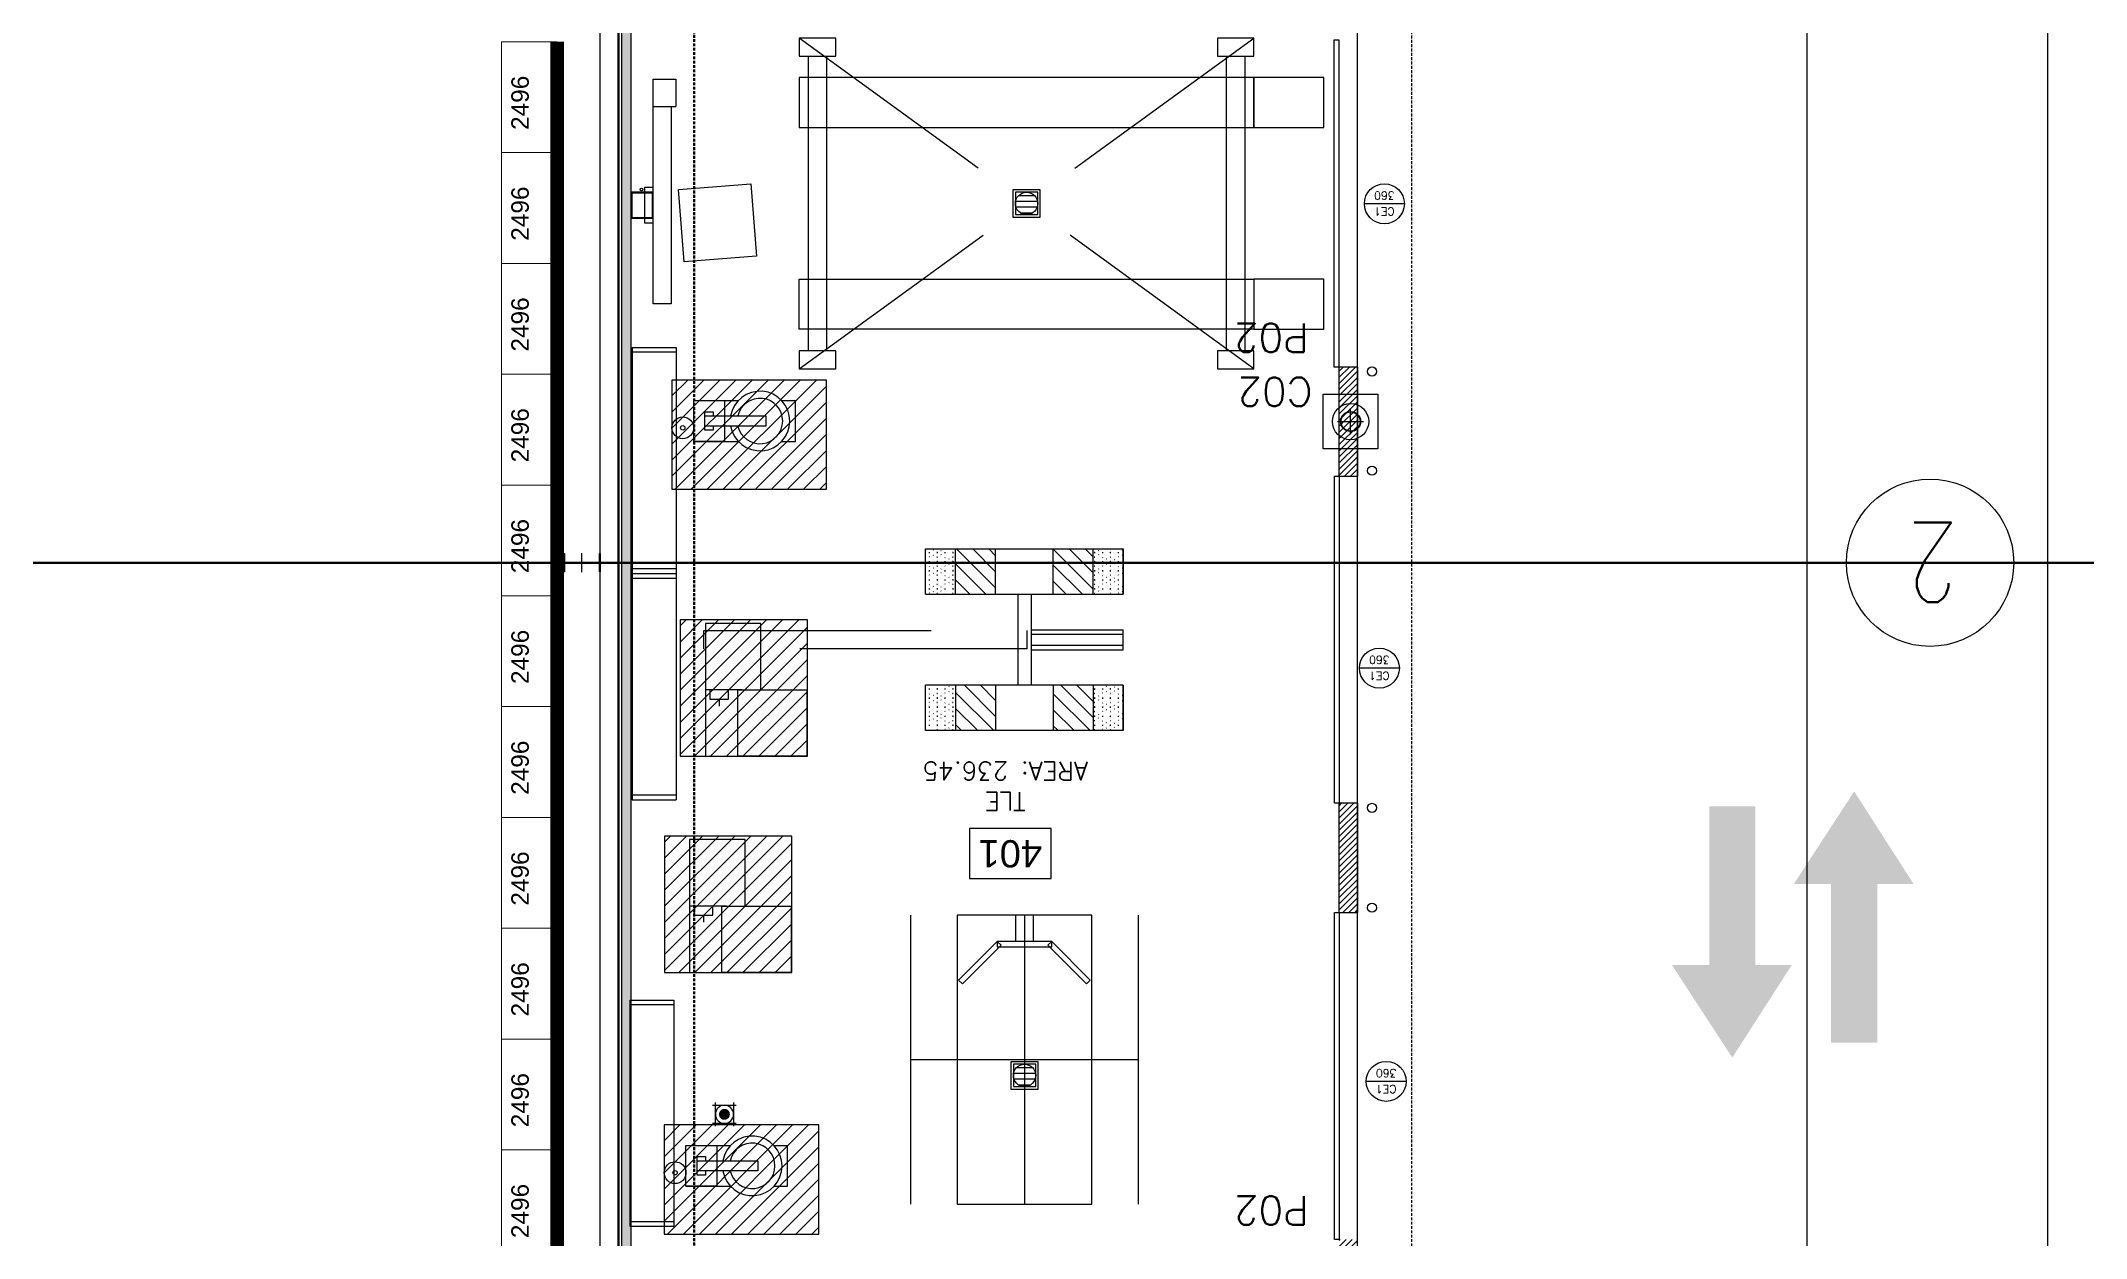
# Model space of a CAD drawing. Header units: millimetres. Extents: x 1478096 to 1808313, y 619971 to 762366.
# Drawn here: x 1634650 to 1657147, y 712401 to 725573 of the extents above; entities that cross this region are included whole.
import ezdxf
from ezdxf.enums import TextEntityAlignment as Align

# ---------------------------------------------------------------- set-up
doc = ezdxf.new("R2010")
doc.units = ezdxf.units.MM
doc.header["$LTSCALE"] = 10
for name, pattern in [('CENTERX2', [4, 2.5, -0.5, 0.5, -0.5]), ('CONTINOUS', [0]), ('HIDDEN2', [4.7625, 3.175, -1.5875]), ('RE-PLANTABASE(XREF)$0$CBOCOMES$0$GROC-03F$0$HIDDEN', [0.375, 0.25, -0.125])]:
    doc.linetypes.add(name, pattern=pattern)
doc.layers.add('-02-IS-SECU', color=7, linetype='Continuous', true_color=0x744f28)
for name, color, linetype in [('0-superficies', 7, 'Continuous'), ('0_Estructura', 251, 'Continuous'), ('A-HATCH-BLOQUE', 241, 'Continuous'), ('A-HATCH-DURLOCK', 252, 'Continuous'), ('COSTAN-CAM-EJES', 251, 'CENTERX2'), ('DC-ARQ-0 TEXTOS', 7, 'Continuous'), ('DC-ARQ-CARPINTERIAS', 7, 'Continuous'), ('DC-ARQ-CHAPA', 7, 'Continuous'), ('DC-ARQ-CORDON', 210, 'Continuous'), ('DC-ARQ-EQUIP. FIJO', 41, 'Continuous'), ('DC-ARQ-ESTAC. SEÑALIZACIÓN', 253, 'Continuous'), ('DC-ARQ-MURO BLOQUE', 181, 'Continuous'), ('DC-ARQ-MURO SUPERBOARD', 2, 'Continuous'), ('DC-ARQ-PAINEL DURLOCK RF', 40, 'Continuous'), ('DC-ARQ-VEREDAS Y URBAN', 9, 'Continuous'), ('DC-ARQ-ZINGUERIA Y TECHO', 152, 'Continuous'), ('Fondos', 250, 'Continuous'), ('TXT CARPINTERIAS', 2, 'Continuous')]:
    doc.layers.add(name, color=color, linetype=linetype)
doc.layers.add('BLOQUES', color=7, linetype='Continuous', lineweight=0)
doc.styles.add('BB-GRILLA$0$romans', font='romans.shx', dxfattribs={"width": 0.8})
doc.styles.add('COTAS', font='ROMANS.shx', dxfattribs={"width": 0.7})
doc.styles.add('ROMANS', font='romans')
doc.styles.add('Romans-100', font='romans')
doc.styles.get("Standard").update_dxf_attribs({"font": 'arial.ttf'})
doc.dimstyles.new('250-COTAS', dxfattribs={"dimscale": 2.5, "dimtxt": 0.17, "dimasz": 0.1, "dimexe": 0.18, "dimexo": 0.0625, "dimgap": 0.06, "dimtad": 1, "dimzin": 4, "dimdsep": 46, "dimtxsty": 'COTAS', "dimblk1": 'COTA_N', "dimblk2": 'COTA_N', "dimsah": 1, "dimcen": 0.09, "dimclrd": 8, "dimclre": 8, "dimclrt": 256, "dimadec": 0, "dimazin": 0, "dimtfac": 1, "dimtix": 1, "dimtmove": 2, "dimatfit": 3, "dimldrblk": 'COTA_N', "dimfxl": 0.18, "dimtolj": 1, "dimtzin": 0, "dimlwd": -1, "dimarcsym": 0})

# ---------------------------------------------------------------- blocks, each defined once
blk = doc.blocks.new('RE-PLANTABASE(XREF)$0$A$C030C221A-flat-1')
at = {"linetype": 'RE-PLANTABASE(XREF)$0$CBOCOMES$0$GROC-03F$0$HIDDEN'}
for p, q in [((5, 0), (0, 3.64)), ((0, 0), (5, 3.64)), ((5.77, 3.205), (5, 3.205)), ((5, 3.205), (5, 2.655)), ((5.77, 2.655), (5.77, 3.205)), ((5, 2.655), (5.77, 2.655)), ((5.77, 0.985), (5, 0.985)), ((5, 0.985), (5, 0.435)), ((5.77, 0.435), (5.77, 0.985)), ((5, 0.435), (5.77, 0.435))]:
    blk.add_line(p, q, dxfattribs=at)
for p, q in [((0.4, 3.64), (0, 3.64)), ((0, 3.64), (0, 3.44)), ((0.4, 3.44), (0.4, 3.64)), ((5, 3.64), (4.6, 3.64)), ((4.6, 3.64), (4.6, 3.44)), ((5, 3.44), (5, 3.64)), ((0, 3.44), (0.4, 3.44)), ((0.1, 0.2), (0.1, 3.44)), ((0.1, 3.44), (0.3, 3.44)), ((0.3, 3.44), (0.3, 0.2)), ((4.6, 3.44), (5, 3.44)), ((4.7, 0.2), (4.7, 3.44)), ((4.7, 3.44), (4.9, 3.44)), ((4.9, 3.44), (4.9, 0.2)), ((5, 3.205), (0, 3.205)), ((0, 3.205), (0, 2.655)), ((5, 2.655), (5, 3.205)), ((0, 2.655), (5, 2.655)), ((0, 0.435), (0, 0.985)), ((0, 0.985), (5, 0.985)), ((5, 0.985), (5, 0.435)), ((5, 0.435), (0, 0.435)), ((0.4, 0.2), (0, 0.2)), ((0, 0.2), (0, 0)), ((0, 0), (0.4, 0)), ((0.3, 0.2), (0.1, 0.2)), ((0.4, 0), (0.4, 0.2)), ((5, 0.2), (4.6, 0.2)), ((4.6, 0.2), (4.6, 0)), ((4.6, 0), (5, 0)), ((4.9, 0.2), (4.7, 0.2)), ((5, 0), (5, 0.2))]:
    blk.add_line(p, q)
blk = doc.blocks.new('RE-PLANTABASE(XREF)$0$A$C438C3446-flat-1')
at = {"color": 8}
for p, q in [((0, 1.026), (0.174, 1.2)), ((0, 0.849), (0.351, 1.2)), ((0, 0.672), (0.528, 1.2)), ((0, 0.495), (0.705, 1.2)), ((0, 0.318), (0.882, 1.2)), ((0, 0.142), (1.058, 1.2)), ((1.7, 1.2), (0, 1.2)), ((0, 1.2), (0, 0)), ((0.035, 0), (1.235, 1.2)), ((0.212, 0), (1.412, 1.2)), ((0.389, 0), (1.589, 1.2)), ((0.565, 0), (1.7, 1.135)), ((1.7, 0), (1.7, 1.2)), ((0.742, 0), (1.7, 0.958)), ((0.919, 0), (1.7, 0.781)), ((1.096, 0), (1.7, 0.604)), ((1.273, 0), (1.7, 0.427)), ((1.449, 0), (1.7, 0.251)), ((0, 0), (1.7, 0)), ((1.626, 0), (1.7, 0.074))]:
    blk.add_line(p, q, dxfattribs=at)
for p, q in [((0.24, 0.975), (0.73, 0.975)), ((0.24, 0.525), (0.24, 0.975)), ((0.24, 0.525), (0.24, 0.975)), ((0.24, 0.975), (0.578, 0.975)), ((0.578, 0.975), (0.578, 0.525)), ((0.578, 0.975), (0.578, 0.525)), ((1.207, 0.975), (1.358, 0.975)), ((1.358, 0.525), (1.358, 0.975)), ((0.363, 0.648), (0.363, 0.852)), ((0.363, 0.852), (0.455, 0.852)), ((0.363, 0.694), (0.363, 0.806)), ((0.363, 0.806), (1.032, 0.806)), ((1.032, 0.694), (0.363, 0.694)), ((0.455, 0.852), (0.455, 0.806)), ((0.455, 0.694), (0.455, 0.648)), ((1.032, 0.806), (1.032, 0.694)), ((0.24, 0.525), (0.73, 0.525)), ((0.578, 0.525), (0.24, 0.525)), ((0.455, 0.648), (0.363, 0.648)), ((1.207, 0.525), (1.358, 0.525))]:
    blk.add_line(p, q)
for radius in [0.12, 0.024]:
    blk.add_circle((0.12, 0.675), radius)
for radius, start, end in [(0.328, 189.7982, 170.2018), (0.25, 192.9091, 167.0909)]:
    blk.add_arc((0.969, 0.75), radius, start, end)
blk = doc.blocks.new('RE-PLANTABASE(XREF)$0$A$C63F83F77-flat-1')
at = {"color": 8}
for p, q in [((1.304, 1.5), (0, 0.196)), ((1.127, 1.5), (0, 0.373)), ((0.95, 1.5), (0, 0.55)), ((0.773, 1.5), (0, 0.727)), ((0.597, 1.5), (0, 0.903)), ((0.42, 1.5), (0, 1.08)), ((0.243, 1.5), (0, 1.257)), ((0.066, 1.5), (0, 1.434)), ((0, 1.5), (0, 0)), ((1.4, 1.5), (0, 1.5)), ((1.4, 1.42), (0, 0.02)), ((1.4, 0), (1.4, 1.5)), ((1.4, 1.243), (0.157, 0)), ((1.4, 1.066), (0.334, 0)), ((1.4, 0.889), (0.511, 0)), ((1.4, 0.712), (0.688, 0)), ((1.4, 0.536), (0.864, 0)), ((1.4, 0.359), (1.041, 0)), ((0, 0), (1.4, 0)), ((1.4, 0.182), (1.218, 0)), ((1.4, 0.005), (1.395, 0))]:
    blk.add_line(p, q, dxfattribs=at)
for p, q in [((0.277, 1.461), (0.277, 0.73)), ((0.887, 1.461), (0.277, 1.461)), ((0.887, 0.73), (0.887, 1.461)), ((0.277, 0.73), (0.277, 0)), ((0.683, 0.73), (0.277, 0.73)), ((0.328, 0.73), (0.328, 0.629)), ((0.531, 0.629), (0.531, 0.73)), ((0.633, 0), (0.633, 0.73)), ((0.633, 0.73), (1.395, 0.73)), ((1.395, 0.73), (1.395, 0)), ((0.328, 0.629), (0.531, 0.629)), ((0.429, 0.629), (0.429, 0.552)), ((0.277, 0), (0.633, 0)), ((1.395, 0), (0.633, 0))]:
    blk.add_line(p, q)
blk = doc.blocks.new('RE-PLANTABASE(XREF)$0$A$C5CAA67AD-flat-1')
h = blk.add_hatch()
h.set_pattern_fill('ACET-2D-SWAMP', color=256, scale=0.1, angle=90, style=0)
h.set_pattern_definition([(90, (54.66186, -195.26458), (-0.08660254, 1e-17), [0.0125, -0.0875]), (180, (54.661856, -195.258334), (-9e-18, -0.05), [0.00625, -0.16695508]), (180, (54.661856, -195.25677), (-9e-18, -0.05), [0.005, -0.16820508]), (180, (54.661856, -195.259896), (-9e-18, -0.05), [0.005, -0.16820508]), (150, (54.66186, -195.25521), (-0.04330127, -0.075), [0.004, -0.096]), (210, (54.66186, -195.26146), (0.04330127, -0.075), [0.004, -0.096])])
h.paths.add_polyline_path([(2.768, 1.5), (2.768, 2), (2.438, 2), (2.438, 1.5)])
h = blk.add_hatch()
h.set_pattern_fill('ACET-2D-SWAMP', color=256, scale=0.1, angle=90, style=0)
h.set_pattern_definition([(90, (54.66186, -195.26458), (-0.08660254, 1e-17), [0.0125, -0.0875]), (180, (54.661856, -195.258334), (-9e-18, -0.05), [0.00625, -0.16695508]), (180, (54.661856, -195.25677), (-9e-18, -0.05), [0.005, -0.16820508]), (180, (54.661856, -195.259896), (-9e-18, -0.05), [0.005, -0.16820508]), (150, (54.66186, -195.25521), (-0.04330127, -0.075), [0.004, -0.096]), (210, (54.66186, -195.26146), (0.04330127, -0.075), [0.004, -0.096])])
h.paths.add_polyline_path([(4.613, 1.5), (4.613, 2), (4.283, 2), (4.283, 1.5)])
h = blk.add_hatch()
h.set_pattern_fill('ACET-2D-SWAMP', color=256, scale=0.1, angle=90, style=0)
h.set_pattern_definition([(90, (54.66186, -195.26458), (-0.08660254, 1e-17), [0.0125, -0.0875]), (180, (54.661856, -195.258334), (-9e-18, -0.05), [0.00625, -0.16695508]), (180, (54.661856, -195.25677), (-9e-18, -0.05), [0.005, -0.16820508]), (180, (54.661856, -195.259896), (-9e-18, -0.05), [0.005, -0.16820508]), (150, (54.66186, -195.25521), (-0.04330127, -0.075), [0.004, -0.096]), (210, (54.66186, -195.26146), (0.04330127, -0.075), [0.004, -0.096])])
h.paths.add_polyline_path([(2.768, 0), (2.768, 0.5), (2.438, 0.5), (2.438, 0)])
h = blk.add_hatch()
h.set_pattern_fill('ACET-2D-SWAMP', color=256, scale=0.1, angle=90, style=0)
h.set_pattern_definition([(90, (54.66186, -195.26458), (-0.08660254, 1e-17), [0.0125, -0.0875]), (180, (54.661856, -195.258334), (-9e-18, -0.05), [0.00625, -0.16695508]), (180, (54.661856, -195.25677), (-9e-18, -0.05), [0.005, -0.16820508]), (180, (54.661856, -195.259896), (-9e-18, -0.05), [0.005, -0.16820508]), (150, (54.66186, -195.25521), (-0.04330127, -0.075), [0.004, -0.096]), (210, (54.66186, -195.26146), (0.04330127, -0.075), [0.004, -0.096])])
h.paths.add_polyline_path([(4.613, 0), (4.613, 0.5), (4.283, 0.5), (4.283, 0)])
for p, q in [((2.438, 1.5), (2.438, 2)), ((2.438, 2), (4.613, 2)), ((2.768, 1.5), (2.768, 2)), ((3.102, 1.5), (2.768, 1.834)), ((3.208, 1.57), (2.779, 2)), ((3.208, 1.747), (2.956, 2)), ((3.208, 1.924), (3.133, 2)), ((3.208, 1.5), (3.208, 2)), ((3.842, 1.5), (3.842, 2)), ((4.283, 1.557), (3.842, 1.997)), ((4.163, 1.5), (3.842, 1.82)), ((4.283, 1.734), (4.016, 2)), ((4.283, 1.911), (4.193, 2)), ((4.283, 1.5), (4.283, 2)), ((4.613, 2), (4.613, 1.5)), ((4.613, 1.5), (4.613, 2)), ((2.925, 1.5), (2.768, 1.657)), ((3.986, 1.5), (3.842, 1.644)), ((2.438, 1.5), (4.613, 1.5)), ((3.453, 1.5), (3.453, 0.5)), ((3.598, 1.5), (3.598, 0.5)), ((3.598, 1.11), (4.613, 1.11)), ((3.598, 1.06), (4.613, 1.06)), ((3.598, 0.94), (4.613, 0.94)), ((4.613, 0.89), (4.613, 1.11)), ((3.598, 0.89), (4.613, 0.89)), ((2.438, 0), (2.438, 0.5)), ((4.613, 0.5), (2.438, 0.5)), ((2.768, 0.5), (2.768, 0)), ((3.208, 0.156), (2.865, 0.5)), ((3.208, 0.333), (3.042, 0.5)), ((3.208, 0.5), (3.208, 0)), ((3.842, 0.5), (3.842, 0)), ((4.283, 0.143), (3.925, 0.5)), ((4.283, 0.32), (4.102, 0.5)), ((4.283, 0.496), (4.279, 0.5)), ((4.283, 0.5), (4.283, 0)), ((4.613, 0), (4.613, 0.5)), ((4.613, 0.5), (4.613, 0)), ((3.188, 0), (2.768, 0.42)), ((3.011, 0), (2.768, 0.243)), ((4.249, 0), (3.842, 0.406)), ((4.072, 0), (3.842, 0.229)), ((4.613, 0), (2.438, 0)), ((2.834, 0), (2.768, 0.066)), ((3.895, 0), (3.842, 0.053))]:
    blk.add_line(p, q)
at = {"linetype": 'RE-PLANTABASE(XREF)$0$CBOCOMES$0$GROC-03F$0$HIDDEN'}
for p, q in [((0, 0.901), (0, 1.101)), ((0, 1.101), (3.553, 1.101)), ((3.553, 0.901), (0, 0.901)), ((3.553, 1.101), (3.553, 0.901))]:
    blk.add_line(p, q, dxfattribs=at)
blk = doc.blocks.new('RE-PLANTABASE(XREF)$0$A$C4BBC2381-flat-3')
for p, q in [((-0.485, 2.488), (-0.485, 0)), ((-0.485, 2.488), (0, 2.488)), ((0, 2.488), (0, 0)), ((-0.485, 2.438), (0, 2.438)), ((0, 0.05), (-0.485, 0.05)), ((-0.485, 0), (0, 0))]:
    blk.add_line(p, q)
blk = doc.blocks.new('RE-PLANTABASE(XREF)$0$A$C63F83F77-flat-2')
at = {"color": 8}
for p, q in [((1.304, 1.5), (0, 0.196)), ((1.127, 1.5), (0, 0.373)), ((0.95, 1.5), (0, 0.55)), ((0.773, 1.5), (0, 0.727)), ((0.597, 1.5), (0, 0.903)), ((0.42, 1.5), (0, 1.08)), ((0.243, 1.5), (0, 1.257)), ((0.066, 1.5), (0, 1.434)), ((0, 1.5), (0, 0)), ((1.4, 1.5), (0, 1.5)), ((1.4, 1.42), (0, 0.02)), ((1.4, 0), (1.4, 1.5)), ((1.4, 1.243), (0.157, 0)), ((1.4, 1.066), (0.334, 0)), ((1.4, 0.889), (0.511, 0)), ((1.4, 0.712), (0.688, 0)), ((1.4, 0.536), (0.864, 0)), ((1.4, 0.359), (1.041, 0)), ((0, 0), (1.4, 0)), ((1.4, 0.182), (1.218, 0)), ((1.4, 0.005), (1.395, 0))]:
    blk.add_line(p, q, dxfattribs=at)
for p, q in [((0.277, 1.461), (0.277, 0.73)), ((0.887, 1.461), (0.277, 1.461)), ((0.887, 0.73), (0.887, 1.461)), ((0.277, 0.73), (0.277, 0)), ((0.683, 0.73), (0.277, 0.73)), ((0.328, 0.73), (0.328, 0.629)), ((0.531, 0.629), (0.531, 0.73)), ((0.633, 0), (0.633, 0.73)), ((0.633, 0.73), (1.395, 0.73)), ((1.395, 0.73), (1.395, 0)), ((0.328, 0.629), (0.531, 0.629)), ((0.429, 0.629), (0.429, 0.552)), ((0.277, 0), (0.633, 0)), ((1.395, 0), (0.633, 0))]:
    blk.add_line(p, q)
blk = doc.blocks.new('SIMB-CAR')
blk.add_line((-0.5, 0), (0.5, 0))
blk.add_circle((0, 0), 0.5)
at = {"style": 'ROMANS'}
for tag, p in [('TIPO', (0, 0.192)), ('NUMERO', (0, -0.205))]:
    blk.add_attdef(tag, text='', height=0.2, dxfattribs=at).set_placement(p, align=Align.MIDDLE)
blk = doc.blocks.new('tic20-100')
for p, q in [((0.23, 0.1), (-0.03, 0.1)), ((0, 0.13), (0, -0.13)), ((0.2, -0.13), (0.2, 0.13)), ((-0.03, -0.1), (0.23, -0.1))]:
    blk.add_line(p, q)
at = {"const_width": 0.06}
blk.add_lwpolyline([(0.07, 0, 1), (0.13, 0, 1)], format="xyb", close=True, dxfattribs=at)
blk.add_circle((0.1, 0), 0.1)
blk = doc.blocks.new('COTA_N')
for p in [(-1, 0), (0, 0)]:
    blk.add_line(p, (0, 0))
at = {"const_width": 0.065}
blk.add_lwpolyline([(0, 0), (0, 0), (0, 0), (0, 0), (0, 0)], dxfattribs=at)
blk = doc.blocks.new('*D111')
at = {"layer": '0_Estructura', "color": 8, "lineweight": -2, "transparency": 16777216}
for p, q in [((1654510, 726590), (1654076, 726590)), ((1654077, 719831), (1654076, 719831))]:
    blk.add_line(p, q, dxfattribs=at)
at = {"layer": '0_Estructura', "color": 8, "transparency": 16777216}
blk.add_line((1654077, 726590), (1654077, 719831), dxfattribs=at)
at = {"layer": 'Defpoints', "color": 0, "transparency": 16777216}
for p in [(1654511, 726590), (1654077, 719831), (1654077, 719831)]:
    blk.add_point(p, dxfattribs=at)
at = {"layer": '0_Estructura', "color": 8, "transparency": 16777216, "xscale": 0.25, "yscale": 0.25, "zscale": 0.25}
for p, rotation in [((1654077, 726590), 90), ((1654077, 719831), 270)]:
    blk.add_blockref('COTA_N', p, dxfattribs=dict(at, rotation=rotation))
at = {"layer": '0_Estructura', "transparency": 16777216, "insert": (1654076, 723211), "char_height": 0.425, "attachment_point": 5, "rotation": 90, "style": 'COTAS'}
blk.add_mtext('\\A1;6759.02', dxfattribs=at)
blk = doc.blocks.new('*D112')
at = {"layer": '0_Estructura', "color": 8, "lineweight": -2, "transparency": 16777216}
for p, q in [((1654077, 719831), (1654076, 719831)), ((1654006, 710830), (1654077, 710830))]:
    blk.add_line(p, q, dxfattribs=at)
at = {"layer": '0_Estructura', "color": 8, "transparency": 16777216}
blk.add_line((1654077, 719831), (1654077, 710830), dxfattribs=at)
at = {"layer": 'Defpoints', "color": 0, "transparency": 16777216}
for p in [(1654077, 719831), (1654006, 710830), (1654077, 710830)]:
    blk.add_point(p, dxfattribs=at)
at = {"layer": '0_Estructura', "color": 8, "transparency": 16777216, "xscale": 0.25, "yscale": 0.25, "zscale": 0.25}
for p, rotation in [((1654077, 719831), 90), ((1654077, 710830), 270)]:
    blk.add_blockref('COTA_N', p, dxfattribs=dict(at, rotation=rotation))
at = {"layer": '0_Estructura', "transparency": 16777216, "insert": (1654076, 715331), "char_height": 0.425, "attachment_point": 5, "rotation": 90, "style": 'COTAS'}
blk.add_mtext('\\A1;9000.93', dxfattribs=at)

msp = doc.modelspace()

# ---------------------------------------------------------------- hatches: boundary and pattern name
at = {"layer": '-02-IS-SECU'}
h = msp.add_hatch(dxfattribs=at)
h.set_pattern_fill('LINE', color=256, scale=20, angle=180, style=0)
h.set_pattern_definition([(360, (105124.36, 71537.327), (8e-15, 63.5), [])])
h.paths.add_polyline_path([(1645615.713, 723784.257, 1), (1645369.68, 723784.257, 1)])
h = msp.add_hatch(dxfattribs=at)
h.set_pattern_fill('LINE', color=256, scale=20, angle=180, style=0)
h.set_pattern_definition([(360, (105100.95, 61943.685), (8e-15, 63.5), [])])
h.paths.add_polyline_path([(1645592.3, 714190.615, 1), (1645346.268, 714190.615, 1)])
at = {"layer": '0_Estructura'}
h = msp.add_hatch(dxfattribs=at)
h.set_pattern_fill('ANSI31', color=256, scale=2, angle=-180, style=0)
h.set_pattern_definition([(225, (3198511.524, 1257790.4575), (4.49012806, -4.49012806), [])])
h.paths.add_polyline_path([(1648946.454, 721384.764, 1), (1649166.454, 721384.764, 1)])
h.paths.add_polyline_path([(1648951.254, 721384.764, 1), (1649161.654, 721384.764, 1)], flags=16)
h = msp.add_hatch(dxfattribs=at)
h.set_pattern_fill('ANSI31', color=256, scale=2, angle=-90, style=0)
h.set_pattern_definition([(315, (2711557.5015, 6213471.022), (4.4901280605, 4.4901280605), [])])
h.paths.add_polyline_path([(1640401.816, 719731.137), (1640401.816, 719931.137), (1640408.116, 719931.137), (1640408.116, 719731.137)])
h.paths.add_polyline_path([(1640795.516, 719731.137), (1640795.516, 719931.137), (1640801.816, 719931.137), (1640801.816, 719731.137)])
h.paths.add_polyline_path([(1640408.116, 719828.737), (1640408.116, 719833.537), (1640795.516, 719833.537), (1640795.516, 719828.737)])
at = {"layer": 'A-HATCH-BLOQUE'}
h = msp.add_hatch(dxfattribs=at)
h.set_pattern_fill('ANSI31', color=256, scale=15, angle=180)
h.set_pattern_definition([(225, (3172020.15, 1376323.114), (33.6759605, -33.6759605), [])])
h.paths.add_polyline_path([(1648931.486, 711184.271), (1649131.486, 711184.271), (1649131.486, 712384.267), (1648931.486, 712384.267)])
h.paths.add_polyline_path([(1648931.484, 715984.267), (1649131.484, 715984.267), (1649131.484, 717184.267), (1648931.484, 717184.267)])
h.paths.add_polyline_path([(1648931.484, 720784.257), (1649131.484, 720784.257), (1649131.484, 721984.257), (1648931.484, 721984.257)])
at = {"layer": 'A-HATCH-DURLOCK'}
h = msp.add_hatch(dxfattribs=at)
h.set_pattern_fill('ANSI38', color=256, scale=10, angle=180)
h.set_pattern_definition([(225, (3172020.15, 1376323.114), (22.4506403, -22.4506403), []), (315, (3172020.15, 1376323.114), (67.3519209, -22.4506403), [79.375, -47.625])])
h.paths.add_polyline_path([(1641041.814, 707002.255), (1641141.814, 707002.255), (1641141.815, 734936.986), (1641041.815, 734936.986)])
at = {"layer": 'DC-ARQ-ESTAC. SEÑALIZACIÓN'}
for points in [[(1654342.265, 716296.502), (1653932.494, 716296.502), (1654596.514, 717314.867), (1655249.623, 716296.502), (1654850.763, 716296.365), (1654850.763, 714550.228), (1654342.265, 714550.058)], [(1653001.016, 715404.633), (1652591.245, 715404.633), (1653255.265, 714386.269), (1653908.374, 715404.633), (1653509.514, 715404.77), (1653509.514, 717150.907), (1653001.016, 717151.077)]]:
    msp.add_hatch(color=256, dxfattribs=at).paths.add_polyline_path(points)

# ---------------------------------------------------------------- linework, layer by layer
at = {"layer": '-02-IS-SECU'}
for points in [[(1645642.696, 723634.257), (1645642.696, 723934.257), (1645342.696, 723934.257), (1645342.696, 723634.257)], [(1645615.713, 723661.241), (1645615.713, 723907.274), (1645369.68, 723907.274), (1645369.68, 723661.241)], [(1645620.339, 714040.603), (1645620.339, 714340.603), (1645320.339, 714340.603), (1645320.339, 714040.603)], [(1645593.356, 714067.587), (1645593.356, 714313.62), (1645347.323, 714313.62), (1645347.323, 714067.587)]]:
    msp.add_lwpolyline(points, close=True, dxfattribs=at)
at = {"layer": '-02-IS-SECU', "ltscale": 200}
for centre in [(1645492.696, 723784.257), (1645470.339, 714190.603)]:
    msp.add_circle(centre, 123.016, dxfattribs=at)
at = {"layer": '0-superficies'}
msp.add_lwpolyline([(1524855.031, 647228.149), (1641041.817, 647228.17), (1641041.817, 674744.562), (1649131.454, 674744.878), (1649131.448, 735136.985), (1641041.817, 735136.983), (1641041.817, 738426.962), (1522042.066, 738427.02)], dxfattribs=at)
at = {"layer": '0_Estructura'}
for p, q in [((1649056.454, 721241.073), (1649056.454, 721528.454)), ((1648912.763, 721384.764), (1649200.145, 721384.764)), ((1640601.816, 719726.626), (1640601.816, 719935.648)), ((1640901.816, 719831.137), (1640301.816, 719831.137))]:
    msp.add_line(p, q, dxfattribs=at)
for points in [[(1649356.453, 721084.761), (1648756.453, 721084.761), (1648756.453, 721684.761), (1649356.453, 721684.761)], [(1640401.816, 719731.137), (1640401.816, 719931.137), (1640408.116, 719931.137), (1640408.116, 719731.137)], [(1640795.516, 719731.137), (1640795.516, 719931.137), (1640801.816, 719931.137), (1640801.816, 719731.137)], [(1640408.116, 719828.737), (1640408.116, 719833.537), (1640795.516, 719833.537), (1640795.516, 719828.737)]]:
    msp.add_lwpolyline(points, close=True, dxfattribs=at)
for centre, radius in [((1649056.453, 721384.761), 200), ((1649056.454, 721384.764), 110), ((1649056.454, 721384.764), 105.2), ((1655430.918, 719831.133), 920.377)]:
    msp.add_circle(centre, radius, dxfattribs=at)
at = {"layer": 'BLOQUES', "color": 250}
for points in [[(1640327.985, 725562.873), (1639718.386, 725562.873), (1639718.386, 724343.673), (1640327.985, 724343.673)], [(1640327.985, 724343.673), (1639718.386, 724343.673), (1639718.386, 723124.473), (1640327.985, 723124.473)], [(1640327.985, 723124.473), (1639718.386, 723124.473), (1639718.386, 721905.273), (1640327.985, 721905.273)], [(1640327.985, 721905.273), (1639718.386, 721905.273), (1639718.386, 720686.073), (1640327.985, 720686.073)], [(1640327.985, 720686.073), (1639718.386, 720686.073), (1639718.386, 719466.873), (1640327.985, 719466.873)], [(1640327.985, 719466.873), (1639718.386, 719466.873), (1639718.386, 718247.673), (1640327.985, 718247.673)], [(1640327.985, 718247.673), (1639718.386, 718247.673), (1639718.386, 717028.473), (1640327.985, 717028.473)], [(1640327.985, 717028.473), (1639718.386, 717028.473), (1639718.386, 715809.273), (1640327.985, 715809.273)], [(1640327.985, 715809.273), (1639718.386, 715809.273), (1639718.386, 714590.073), (1640327.985, 714590.073)], [(1640327.985, 714590.073), (1639718.386, 714590.073), (1639718.386, 713370.873), (1640327.985, 713370.873)], [(1640327.985, 713370.873), (1639718.386, 713370.873), (1639718.386, 712151.673), (1640327.985, 712151.673)]]:
    msp.add_lwpolyline(points, close=True, dxfattribs=at)
at = {"layer": 'COSTAN-CAM-EJES', "const_width": 25}
msp.add_lwpolyline([(1478108.728, 719831.134), (1676824.92, 719831.134)], dxfattribs=at)
at = {"layer": 'DC-ARQ-0 TEXTOS'}
msp.add_lwpolyline([(1644863.259, 716906.177), (1644863.259, 716356.177), (1645763.259, 716356.177), (1645763.259, 716906.177)], close=True, dxfattribs=at)
at = {"layer": 'DC-ARQ-CARPINTERIAS'}
for points in [[(1648927.773, 721984.257), (1648876.973, 721984.257), (1648876.97, 725584.257), (1648927.769, 725584.257)], [(1648931.435, 717184.257), (1648880.635, 717184.257), (1648880.638, 720784.257), (1648931.438, 720784.257)], [(1648931.481, 712384.267), (1648880.681, 712384.267), (1648880.681, 715984.267), (1648931.481, 715984.267)]]:
    msp.add_lwpolyline(points, close=True, dxfattribs=at)
for centre in [(1649292.233, 721935.306), (1649292.234, 720843.244), (1649292.23, 717134.259), (1649292.231, 716035.682)]:
    msp.add_circle(centre, 50, dxfattribs=at)
at = {"layer": 'DC-ARQ-CHAPA'}
for p, q in [((1641011.817, 707002.255), (1641011.817, 734936.985)), ((1641041.817, 707002.255), (1641041.817, 734936.985))]:
    msp.add_line(p, q, dxfattribs=at)
at = {"layer": 'DC-ARQ-CORDON'}
for p, q in [((1641001.817, 704639.881), (1641001.817, 734936.985)), ((1640801.927, 704639.881), (1640801.836, 732286.985))]:
    msp.add_line(p, q, dxfattribs=at)
at = {"layer": 'DC-ARQ-EQUIP. FIJO'}
for p, q in [((1641383.587, 724849.989), (1641633.587, 724849.989)), ((1644219.284, 712774.516), (1644219.284, 715954.516)), ((1645469.284, 715954.516), (1645469.284, 712774.516)), ((1645569.284, 715664.516), (1645569.284, 715954.516)), ((1646719.284, 715954.516), (1646719.284, 712774.516)), ((1644219.284, 714364.516), (1646719.284, 714364.516))]:
    msp.add_line(p, q, dxfattribs=at)
for points in [[(1641583.587, 724849.989), (1641583.587, 722679.989), (1641383.587, 722679.989), (1641383.587, 725149.989)], [(1641383.587, 725149.989), (1641633.587, 725149.989), (1641633.587, 724849.989)], [(1641383.587, 723567.489), (1641293.587, 723567.489), (1641293.587, 723962.489), (1641383.587, 723962.489)], [(1641383.587, 723617.489), (1641143.587, 723617.489), (1641143.587, 723912.489), (1641383.587, 723912.489)], [(1645369.284, 715954.516), (1645369.284, 715664.516)]]:
    msp.add_lwpolyline(points, dxfattribs=at)
for points in [[(1641662.324, 723937.905), (1642459.855, 724000.717), (1642522.666, 723203.187), (1641725.136, 723140.375)], [(1641373.587, 723902.489), (1641373.587, 723627.489), (1641153.587, 723627.489), (1641153.587, 723902.489)], [(1646209.284, 715954.516), (1644729.284, 715954.516), (1644729.284, 712774.516), (1646209.284, 712774.516)], [(1644745.02, 715240.252), (1645169.284, 715664.516), (1645211.71, 715622.09), (1644787.446, 715197.826)], [(1645169.284, 715604.516), (1645769.284, 715604.516), (1645769.284, 715664.516), (1645169.284, 715664.516)], [(1646193.548, 715240.252), (1645769.284, 715664.516), (1645726.858, 715622.09), (1646151.122, 715197.826)]]:
    msp.add_lwpolyline(points, close=True, dxfattribs=at)
msp.add_circle((1641256.075, 723937.386), 15, dxfattribs=at)
at = {"layer": 'DC-ARQ-MURO BLOQUE'}
for p, q in [((1648931.484, 720784.257), (1648931.484, 721984.257)), ((1649131.484, 721984.257), (1648931.484, 721984.257)), ((1649131.484, 721984.257), (1649131.484, 720784.257)), ((1648931.484, 720784.257), (1649131.484, 720784.257)), ((1648931.484, 715984.267), (1648931.484, 717184.267)), ((1649131.484, 717184.267), (1648931.484, 717184.267)), ((1649131.484, 717184.267), (1649131.484, 715984.267)), ((1648931.484, 715984.267), (1649131.484, 715984.267))]:
    msp.add_line(p, q, dxfattribs=at)
at = {"layer": 'DC-ARQ-MURO SUPERBOARD', "linetype": 'HIDDEN2'}
for p, q in [((1641831.816, 674744.562), (1641831.809, 735136.985)), ((1641841.816, 674744.562), (1641841.809, 735136.985))]:
    msp.add_line(p, q, dxfattribs=at)
at = {"layer": 'DC-ARQ-PAINEL DURLOCK RF'}
for p, q in [((1641041.814, 707002.255), (1641041.815, 734936.986)), ((1641141.814, 707002.255), (1641141.815, 734936.986))]:
    msp.add_line(p, q, dxfattribs=at)
at = {"layer": 'DC-ARQ-VEREDAS Y URBAN'}
msp.add_lwpolyline([(1648724.836, 694796.116), (1650928.524, 694797.009), (1650925.528, 702192.321), (1655725.115, 702197.86), (1655725.115, 706296.706), (1656725.114, 706296.706), (1656725.114, 732654.937)], dxfattribs=at)
at = {"layer": 'DC-ARQ-ZINGUERIA Y TECHO', "linetype": 'HIDDEN2'}
msp.add_lwpolyline([(1641041.761, 674544.562), (1649731.454, 674544.559), (1649731.448, 735336.985), (1641041.817, 735336.985)], dxfattribs=at)
at = {"layer": 'Fondos', "color": 250, "linetype": 'CONTINOUS', "ltscale": 0.1, "const_width": 150}
msp.add_lwpolyline([(1640327.985, 725562.873), (1640327.985, 704836.474)], dxfattribs=at)

# ---------------------------------------------------------------- block references
at = {"layer": '-02-IS-SECU', "xscale": -1000, "yscale": 1000, "zscale": 1000, "rotation": 90}
msp.add_blockref('tic20-100', (1642169.087, 713862.742, 0), dxfattribs=at)
at = {"layer": 'DC-ARQ-EQUIP. FIJO', "extrusion": (3.77188e-14, -7.60713e-14, -1), "xscale": -1000, "yscale": 1000, "zscale": -1000}
for name, p in [('RE-PLANTABASE(XREF)$0$A$C030C221A-flat-1', (-1642992.696, 721964.257, 0)), ('RE-PLANTABASE(XREF)$0$A$C4BBC2381-flat-3', (-1641637.831, 719712.338, 0)), ('RE-PLANTABASE(XREF)$0$A$C438C3446-flat-1', (-1641590.984, 720640.505, 0)), ('RE-PLANTABASE(XREF)$0$A$C5CAA67AD-flat-1', (-1641943.826, 717984.257, 0)), ('RE-PLANTABASE(XREF)$0$A$C4BBC2381-flat-3', (-1641637.831, 717224.338, 0)), ('RE-PLANTABASE(XREF)$0$A$C63F83F77-flat-1', (-1641682.073, 717701.902, 0)), ('RE-PLANTABASE(XREF)$0$A$C63F83F77-flat-2', (-1641509.109, 715324.049, 0)), ('RE-PLANTABASE(XREF)$0$A$C4BBC2381-flat-3', (-1641614.215, 712531.176, 0)), ('RE-PLANTABASE(XREF)$0$A$C438C3446-flat-1', (-1641506.212, 712445.377, 0))]:
    msp.add_blockref(name, p, dxfattribs=at)
at = {"layer": 'TXT CARPINTERIAS', "xscale": 440.0000000000546, "yscale": 440.0000000000546, "zscale": 440.0000000000546, "rotation": 180}
for p in [(1649428.329, 723780.511), (1649373.062, 718671.638), (1649448.195, 714125.072)]:
    msp.add_blockref('SIMB-CAR', p, dxfattribs=at).add_auto_attribs({'NUMERO': '360', 'TIPO': 'CE1'})

# ---------------------------------------------------------------- texts
at = {"layer": '0_Estructura', "style": 'BB-GRILLA$0$romans', "width": 0.77}
msp.add_text('2', height=875, rotation=180, dxfattribs=at).set_placement((1655748.469, 720273.994, 0.035))
at = {"layer": '0_Estructura', "char_height": 350, "attachment_point": 1, "rotation": 180.0000013, "style": 'Romans-100'}
for s, insert in [('{\\H0.9x;P02}', (1648597.451, 722148.022, 0.08)), ('{\\H0.9x;C02}', (1648636.645, 721554.214, 0.079)), ('{\\H0.9x;P02}', (1648597.451, 712548.035, 0.08))]:
    msp.add_mtext(s, dxfattribs=dict(at, insert=insert))
at = {"layer": 'BLOQUES', "color": 250}
for p in [(1640016.848, 724592.816, 0), (1640016.848, 723373.616, 0), (1640016.848, 722154.416, 0), (1640016.848, 720935.216, 0), (1640016.848, 719716.016, 0), (1640016.848, 718496.817, 0), (1640016.848, 717277.617, 0), (1640016.848, 716058.417, 0), (1640016.848, 714839.217, 0), (1640016.848, 713620.017, 0), (1640016.848, 712400.817, 0)]:
    msp.add_attdef('2496', p, '2496', height=192, rotation=90, dxfattribs=at)
at = {"layer": 'DC-ARQ-0 TEXTOS', "attachment_point": 5, "rotation": 180}
for s, insert, char_height, width in [('{\\Fromans|c0;TLE\\PAREA: 236.45}', (1645258.869, 717372.966), 200, 3964.44731), ('401', (1645313.259, 716631.177), 300, 801.45132)]:
    msp.add_mtext(s, dxfattribs=dict(at, insert=insert, char_height=char_height, width=width))

# ---------------------------------------------------------------- dimensions: what is measured, and where the dimension line sits
at = {"layer": '0_Estructura'}
for base, p1, p2, picture, middle in [((1654076.683, 719831.133, 0.035), (1654510.54, 726590.156, 0.035), (1654076.683, 719831.133, 0.035), '*D111', (1654076.321, 723210.645, 0.035)), ((1654076.683, 710830.2, 0.035), (1654076.683, 719831.133, 0.035), (1654005.972, 710830.2, 0.035), '*D112', (1654076.321, 715330.667, 0.035))]:
    dim = msp.add_linear_dim(base=base, p1=p1, p2=p2, angle=270, dimstyle='250-COTAS', dxfattribs=at)
    dim.commit()
    dim.dimension.update_dxf_attribs({"geometry": picture, "text_midpoint": middle})

doc.saveas('drawing.dxf')
